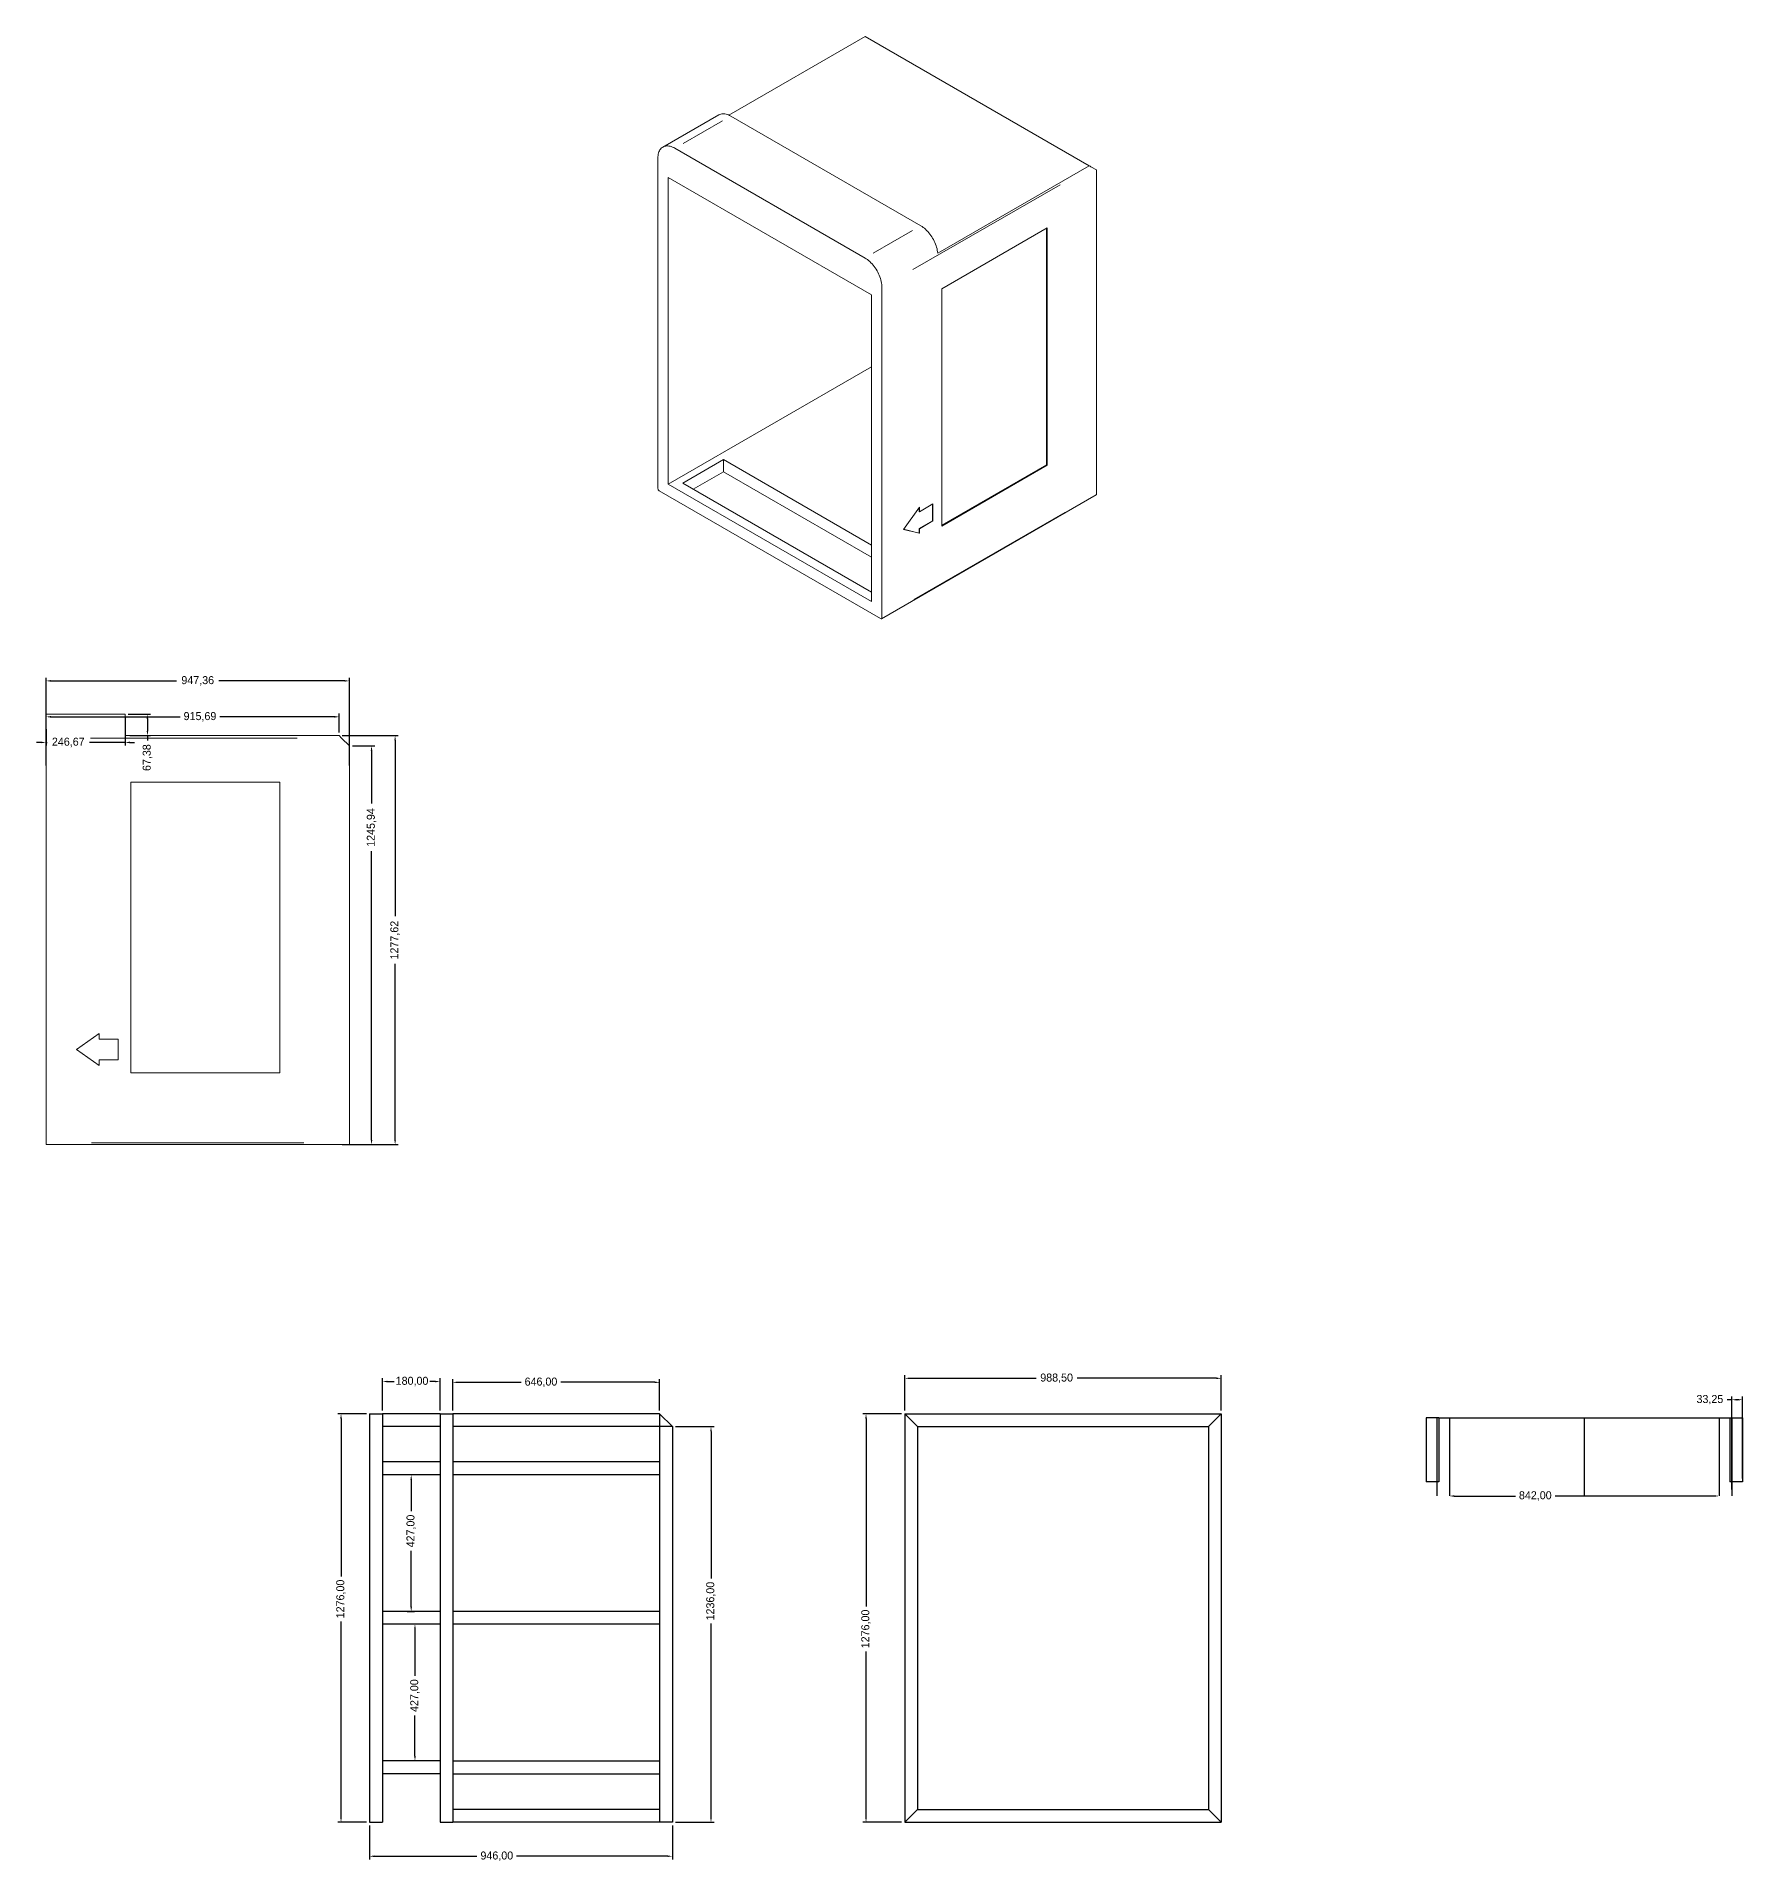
# Model space of a CAD drawing. Header units: millimetres. Extents: x 1539 to 19798, y -4932 to 6751.
# Drawn here: x 5139 to 10468, y 1050 to 6751 of the extents above; entities that cross this region are included whole.
import ezdxf

# ---------------------------------------------------------------- set-up
doc = ezdxf.new("R2010")
doc.units = ezdxf.units.MM
doc.header["$PDSIZE"] = -1
doc.dimstyles.new('ISO-25', dxfattribs={"dimtxt": 2.5, "dimasz": 2.5, "dimexe": 1.25, "dimexo": 0.625, "dimtad": 1, "dimtxsty": 'Standard', "dimcen": 2.5, "dimadec": 0, "dimazin": 0, "dimtfac": 1, "dimtmove": 0, "dimatfit": 3, "dimfxl": 1, "dimarcsym": 0})

# ---------------------------------------------------------------- blocks, each defined once
blk = doc.blocks.new('*D5')
at = {"color": 0, "lineweight": -2}
for p, q in [((5168.9, 4473.1), (5168.9, 4747.8)), ((5183.9, 4737.8), (5576.5, 4737.8)), ((6101.3, 4737.8), (5708.7, 4737.8)), ((6116.3, 4473.1), (6116.3, 4747.8))]:
    blk.add_line(p, q, dxfattribs=at)
at = {"color": 0}
for points in [[(5183.9, 4740.3), (5183.9, 4735.3), (5168.9, 4737.8)], [(6101.3, 4740.3), (6101.3, 4735.3), (6116.3, 4737.8)]]:
    blk.add_solid(points, dxfattribs=at)
at = {"layer": 'Defpoints', "color": 0}
for p in [(6116.3, 4737.8), (5168.9, 4463.1), (6116.3, 4463.1)]:
    blk.add_point(p, dxfattribs=at)
at = {"color": 0, "insert": (5642.6, 4737.8), "char_height": 25, "attachment_point": 5}
blk.add_mtext('947,36', dxfattribs=at)
blk = doc.blocks.new('*D6')
at = {"color": 0, "lineweight": -2}
for p, q in [((6093.9, 4566.7), (6269.2, 4566.7)), ((6259.2, 4551.7), (6259.2, 4002.3)), ((6259.2, 3304.1), (6259.2, 3853.4)), ((6093.9, 3289.1), (6269.2, 3289.1))]:
    blk.add_line(p, q, dxfattribs=at)
at = {"color": 0}
for points in [[(6256.7, 4551.7), (6261.7, 4551.7), (6259.2, 4566.7)], [(6256.7, 3304.1), (6261.7, 3304.1), (6259.2, 3289.1)]]:
    blk.add_solid(points, dxfattribs=at)
at = {"layer": 'Defpoints', "color": 0}
for p in [(6083.9, 4566.7), (6259.2, 4566.7), (6083.9, 3289.1)]:
    blk.add_point(p, dxfattribs=at)
at = {"color": 0, "insert": (6259.2, 3927.9), "char_height": 25, "attachment_point": 5, "rotation": 90}
blk.add_mtext('1277,62', dxfattribs=at)
blk = doc.blocks.new('*D13')
at = {"color": 0, "lineweight": -2}
for p, q in [((5168.9, 4569.1), (5168.9, 4635.5)), ((5183.9, 4625.5), (5587.7, 4625.5)), ((6069.6, 4625.5), (5711.5, 4625.5)), ((6084.6, 4576.7), (6084.6, 4635.5))]:
    blk.add_line(p, q, dxfattribs=at)
at = {"color": 0}
for points in [[(5183.9, 4628), (5183.9, 4623), (5168.9, 4625.5)], [(6069.6, 4628), (6069.6, 4623), (6084.6, 4625.5)]]:
    blk.add_solid(points, dxfattribs=at)
at = {"layer": 'Defpoints', "color": 0}
for p in [(5168.9, 4625.5), (6084.6, 4566.7), (5168.9, 4559.1)]:
    blk.add_point(p, dxfattribs=at)
at = {"color": 0, "insert": (5649.6, 4625.5), "char_height": 25, "attachment_point": 5}
blk.add_mtext('915,69', dxfattribs=at)
blk = doc.blocks.new('*D14')
at = {"color": 0, "lineweight": -2}
for p, q in [((6126.3, 4535), (6195.6, 4535)), ((6185.6, 4520), (6185.6, 4354.3)), ((6185.6, 3304.1), (6185.6, 4205.4)), ((6126.3, 3289.1), (6195.6, 3289.1))]:
    blk.add_line(p, q, dxfattribs=at)
at = {"color": 0}
for points in [[(6183.1, 4520), (6188.1, 4520), (6185.6, 4535)], [(6183.1, 3304.1), (6188.1, 3304.1), (6185.6, 3289.1)]]:
    blk.add_solid(points, dxfattribs=at)
at = {"layer": 'Defpoints', "color": 0}
for p in [(6116.3, 4535), (6185.6, 4535), (6116.3, 3289.1)]:
    blk.add_point(p, dxfattribs=at)
at = {"color": 0, "insert": (6185.6, 4279.8), "char_height": 25, "attachment_point": 5, "rotation": 90}
blk.add_mtext('1245,94', dxfattribs=at)
blk = doc.blocks.new('*D30')
at = {"color": 0, "lineweight": -2}
for p, q in [((5415.6, 4622.4), (5415.6, 4535.5)), ((5168.9, 4586.6), (5168.9, 4535.5)), ((5153.9, 4545.5), (5138.9, 4545.5)), ((5168.9, 4545.5), (5172.1, 4545.5)), ((5415.6, 4545.5), (5304.3, 4545.5)), ((5430.6, 4545.5), (5445.6, 4545.5))]:
    blk.add_line(p, q, dxfattribs=at)
at = {"color": 0}
for points in [[(5153.9, 4548), (5153.9, 4543), (5168.9, 4545.5)], [(5430.6, 4548), (5430.6, 4543), (5415.6, 4545.5)]]:
    blk.add_solid(points, dxfattribs=at)
at = {"layer": 'Defpoints', "color": 0}
for p in [(5415.6, 4632.4), (5168.9, 4596.6), (5168.9, 4545.5)]:
    blk.add_point(p, dxfattribs=at)
at = {"color": 0, "insert": (5238.2, 4545.5), "char_height": 25, "attachment_point": 5}
blk.add_mtext('246,67', dxfattribs=at)
blk = doc.blocks.new('*D31')
at = {"color": 0, "lineweight": -2}
for p, q in [((5425.6, 4634.1), (5495.5, 4634.1)), ((5485.5, 4619.1), (5485.5, 4581.7)), ((5430.3, 4566.7), (5495.5, 4566.7)), ((5485.5, 4566.7), (5485.5, 4551.7))]:
    blk.add_line(p, q, dxfattribs=at)
at = {"color": 0}
for points in [[(5483, 4619.1), (5488, 4619.1), (5485.5, 4634.1)], [(5483, 4581.7), (5488, 4581.7), (5485.5, 4566.7)]]:
    blk.add_solid(points, dxfattribs=at)
at = {"layer": 'Defpoints', "color": 0}
for p in [(5415.6, 4634.1), (5485.5, 4634.1), (5420.3, 4566.7)]:
    blk.add_point(p, dxfattribs=at)
at = {"color": 0, "insert": (5485.5, 4498.1), "char_height": 25, "attachment_point": 5, "rotation": 90}
blk.add_mtext('67,38', dxfattribs=at)
blk = doc.blocks.new('*D39')
at = {"color": 0, "lineweight": -2}
for p, q in [((6309.5, 2242.9), (6309.5, 2144)), ((6309.5, 1845.9), (6309.5, 2020.1)), ((6297.3, 1830.9), (6319.5, 1830.9))]:
    blk.add_line(p, q, dxfattribs=at)
at = {"color": 0}
for points in [[(6307, 2242.9), (6312, 2242.9), (6309.5, 2257.9)], [(6307, 1845.9), (6312, 1845.9), (6309.5, 1830.9)]]:
    blk.add_solid(points, dxfattribs=at)
at = {"layer": 'Defpoints', "color": 0}
for p in [(6309.5, 2257.9), (6309.5, 2257.9), (6287.3, 1830.9)]:
    blk.add_point(p, dxfattribs=at)
at = {"color": 0, "insert": (6309.5, 2082.1), "char_height": 25, "attachment_point": 5, "rotation": 90}
blk.add_mtext('427,00', dxfattribs=at)
blk = doc.blocks.new('*D40')
at = {"color": 0, "lineweight": -2}
for p, q in [((6330.3, 1790.9), (6311.3, 1790.9)), ((6321.3, 1775.9), (6321.3, 1629.9)), ((6321.3, 1378.9), (6321.3, 1506)), ((6330.3, 1363.9), (6311.3, 1363.9))]:
    blk.add_line(p, q, dxfattribs=at)
at = {"color": 0}
for points in [[(6318.8, 1775.9), (6323.8, 1775.9), (6321.3, 1790.9)], [(6318.8, 1378.9), (6323.8, 1378.9), (6321.3, 1363.9)]]:
    blk.add_solid(points, dxfattribs=at)
at = {"layer": 'Defpoints', "color": 0}
for p in [(6321.3, 1790.9), (6340.3, 1790.9), (6340.3, 1363.9)]:
    blk.add_point(p, dxfattribs=at)
at = {"color": 0, "insert": (6321.3, 1567.9), "char_height": 25, "attachment_point": 5, "rotation": 90}
blk.add_mtext('427,00', dxfattribs=at)
blk = doc.blocks.new('*D41')
at = {"color": 0, "lineweight": -2}
for p, q in [((6169.5, 2448.4), (6080.3, 2448.4)), ((6090.3, 2433.4), (6090.3, 1940.1)), ((6090.3, 1187.4), (6090.3, 1799.5)), ((6169.5, 1172.4), (6080.3, 1172.4))]:
    blk.add_line(p, q, dxfattribs=at)
at = {"color": 0}
for points in [[(6087.8, 2433.4), (6092.8, 2433.4), (6090.3, 2448.4)], [(6087.8, 1187.4), (6092.8, 1187.4), (6090.3, 1172.4)]]:
    blk.add_solid(points, dxfattribs=at)
at = {"layer": 'Defpoints', "color": 0}
for p in [(6090.3, 2448.4), (6179.5, 2448.4), (6179.5, 1172.4)]:
    blk.add_point(p, dxfattribs=at)
at = {"color": 0, "insert": (6090.3, 1869.8), "char_height": 25, "attachment_point": 5, "rotation": 90}
blk.add_mtext('1276,00', dxfattribs=at)
blk = doc.blocks.new('*D42')
at = {"color": 0, "lineweight": -2}
for p, q in [((6439.5, 2458.4), (6439.5, 2556.6)), ((6454.5, 2546.6), (6653, 2546.6)), ((7070.5, 2546.6), (6776.9, 2546.6)), ((7085.5, 2458.4), (7085.5, 2556.6))]:
    blk.add_line(p, q, dxfattribs=at)
at = {"color": 0}
for points in [[(6454.5, 2549.1), (6454.5, 2544.1), (6439.5, 2546.6)], [(7070.5, 2549.1), (7070.5, 2544.1), (7085.5, 2546.6)]]:
    blk.add_solid(points, dxfattribs=at)
at = {"layer": 'Defpoints', "color": 0}
for p in [(6439.5, 2546.6), (6439.5, 2448.4), (7085.5, 2448.4)]:
    blk.add_point(p, dxfattribs=at)
at = {"color": 0, "insert": (6714.9, 2546.6), "char_height": 25, "attachment_point": 5}
blk.add_mtext('646,00', dxfattribs=at)
blk = doc.blocks.new('*D43')
at = {"color": 0, "lineweight": -2}
for p, q in [((6179.5, 1162.4), (6179.5, 1056.2)), ((7125.5, 1162.4), (7125.5, 1056.2)), ((6194.5, 1066.2), (6515, 1066.2)), ((7110.5, 1066.2), (6638.9, 1066.2))]:
    blk.add_line(p, q, dxfattribs=at)
at = {"color": 0}
for points in [[(6194.5, 1068.7), (6194.5, 1063.7), (6179.5, 1066.2)], [(7110.5, 1068.7), (7110.5, 1063.7), (7125.5, 1066.2)]]:
    blk.add_solid(points, dxfattribs=at)
at = {"layer": 'Defpoints', "color": 0}
for p in [(6179.5, 1172.4), (7125.5, 1172.4), (6179.5, 1066.2)]:
    blk.add_point(p, dxfattribs=at)
at = {"color": 0, "insert": (6577, 1066.2), "char_height": 25, "attachment_point": 5}
blk.add_mtext('946,00', dxfattribs=at)
blk = doc.blocks.new('*D44')
at = {"color": 0, "lineweight": -2}
for p, q in [((6219.5, 2458.4), (6219.5, 2559.1)), ((6234.5, 2549.1), (6256.4, 2549.1)), ((6384.5, 2549.1), (6367.8, 2549.1)), ((6399.5, 2458.4), (6399.5, 2559.1))]:
    blk.add_line(p, q, dxfattribs=at)
at = {"color": 0}
for points in [[(6234.5, 2551.6), (6234.5, 2546.6), (6219.5, 2549.1)], [(6384.5, 2551.6), (6384.5, 2546.6), (6399.5, 2549.1)]]:
    blk.add_solid(points, dxfattribs=at)
at = {"layer": 'Defpoints', "color": 0}
for p in [(6219.5, 2549.1), (6219.5, 2448.4), (6399.5, 2448.4)]:
    blk.add_point(p, dxfattribs=at)
at = {"color": 0, "insert": (6312.1, 2549.1), "char_height": 25, "attachment_point": 5}
blk.add_mtext('180,00', dxfattribs=at)
blk = doc.blocks.new('*D45')
at = {"color": 0, "lineweight": -2}
for p, q in [((7851.6, 2458.4), (7851.6, 2569.2)), ((8840.1, 2458.4), (8840.1, 2569.2)), ((7866.6, 2559.2), (8261.8, 2559.2)), ((8825.1, 2559.2), (8389.9, 2559.2))]:
    blk.add_line(p, q, dxfattribs=at)
at = {"color": 0}
for points in [[(7866.6, 2561.7), (7866.6, 2556.7), (7851.6, 2559.2)], [(8825.1, 2561.7), (8825.1, 2556.7), (8840.1, 2559.2)]]:
    blk.add_solid(points, dxfattribs=at)
at = {"layer": 'Defpoints', "color": 0}
for p in [(7851.6, 2559.2), (7851.6, 2448.4), (8840.1, 2448.4)]:
    blk.add_point(p, dxfattribs=at)
at = {"color": 0, "insert": (8325.8, 2559.2), "char_height": 25, "attachment_point": 5}
blk.add_mtext('988,50', dxfattribs=at)
blk = doc.blocks.new('*D46')
at = {"color": 0, "lineweight": -2}
for p, q in [((7841.6, 2448.4), (7720.4, 2448.4)), ((7730.4, 2433.4), (7730.4, 1846.5)), ((7730.4, 1187.4), (7730.4, 1705.9)), ((7841.6, 1172.4), (7720.4, 1172.4))]:
    blk.add_line(p, q, dxfattribs=at)
at = {"color": 0}
for points in [[(7727.9, 2433.4), (7732.9, 2433.4), (7730.4, 2448.4)], [(7727.9, 1187.4), (7732.9, 1187.4), (7730.4, 1172.4)]]:
    blk.add_solid(points, dxfattribs=at)
at = {"layer": 'Defpoints', "color": 0}
for p in [(7851.6, 2448.4), (7730.4, 1172.4), (7851.6, 1172.4)]:
    blk.add_point(p, dxfattribs=at)
at = {"color": 0, "insert": (7730.4, 1776.2), "char_height": 25, "attachment_point": 5, "rotation": 90}
blk.add_mtext('1276,00', dxfattribs=at)
blk = doc.blocks.new('*D47')
at = {"color": 0, "lineweight": -2}
for p, q in [((7135.5, 2408.4), (7256.1, 2408.4)), ((7246.1, 2393.4), (7246.1, 1933.4)), ((7246.1, 1187.4), (7246.1, 1792.9)), ((7135.5, 1172.4), (7256.1, 1172.4))]:
    blk.add_line(p, q, dxfattribs=at)
at = {"color": 0}
for points in [[(7243.6, 2393.4), (7248.6, 2393.4), (7246.1, 2408.4)], [(7243.6, 1187.4), (7248.6, 1187.4), (7246.1, 1172.4)]]:
    blk.add_solid(points, dxfattribs=at)
at = {"layer": 'Defpoints', "color": 0}
for p in [(7125.5, 2408.4), (7246.1, 2408.4), (7125.5, 1172.4)]:
    blk.add_point(p, dxfattribs=at)
at = {"color": 0, "insert": (7246.1, 1863.2), "char_height": 25, "attachment_point": 5, "rotation": 90}
blk.add_mtext('1236,00', dxfattribs=at)
blk = doc.blocks.new('*D48')
at = {"color": 0, "lineweight": -2}
for p, q in [((9568.2, 2191.5), (9759.2, 2191.5)), ((10380.2, 2191.5), (9883.1, 2191.5))]:
    blk.add_line(p, q, dxfattribs=at)
at = {"color": 0}
for points in [[(9568.2, 2194), (9568.2, 2189), (9553.2, 2191.5)], [(10380.2, 2194), (10380.2, 2189), (10395.2, 2191.5)]]:
    blk.add_solid(points, dxfattribs=at)
at = {"layer": 'Defpoints', "color": 0}
for p in [(9553.2, 2191.5), (9553.2, 2191.5), (10395.2, 2191.5)]:
    blk.add_point(p, dxfattribs=at)
at = {"color": 0, "insert": (9821.2, 2191.5), "char_height": 25, "attachment_point": 5}
blk.add_mtext('842,00', dxfattribs=at)
blk = doc.blocks.new('*D49')
at = {"color": 0, "lineweight": -2}
for p, q in [((10435.2, 2492.2), (10420.2, 2492.2)), ((10435.2, 2211.9), (10435.2, 2502.2)), ((10453.5, 2492.2), (10450.2, 2492.2)), ((10468.5, 2246.1), (10468.5, 2502.2))]:
    blk.add_line(p, q, dxfattribs=at)
at = {"color": 0}
for points in [[(10450.2, 2494.7), (10450.2, 2489.7), (10435.2, 2492.2)], [(10453.5, 2494.7), (10453.5, 2489.7), (10468.5, 2492.2)]]:
    blk.add_solid(points, dxfattribs=at)
at = {"layer": 'Defpoints', "color": 0}
for p in [(10435.2, 2492.2), (10468.5, 2236.1), (10435.2, 2201.9)]:
    blk.add_point(p, dxfattribs=at)
at = {"color": 0, "insert": (10366.6, 2492.2), "char_height": 25, "attachment_point": 5}
blk.add_mtext('33,25', dxfattribs=at)

msp = doc.modelspace()

# ---------------------------------------------------------------- linework, layer by layer
at = {"color": 7, "linetype": 'Continuous', "lineweight": 15}
for p, q in [((7727.9832, 6750.7301), (7302.2957, 6504.9859)), ((7727.9832, 6750.7301), (8427.4704, 6346.9247)), ((7270.1768, 6505.9101), (7095.7545, 6405.2182)), ((7901.6434, 6159.3056), (7307.6737, 6502.197)), ((7727.2211, 6058.6137), (7133.2514, 6401.5051)), ((7080.2184, 6370.8799), (7080.2184, 5338.7723)), ((7954.4022, 6073.8283), (8427.4704, 6346.9247)), ((8450.1422, 6333.8324), (8433.1312, 6343.6558)), ((8450.1422, 5321.3684), (8450.1422, 6333.8324)), ((7112.7454, 5352.6565), (7112.7454, 6310.4614)), ((7112.7454, 6310.4614), (7747.7272, 5943.8941)), ((8296.6629, 6152.6321), (7967.3064, 5962.4987)), ((8294.3927, 5412.7108), (8294.3927, 6151.3216)), ((8296.6629, 5411.4002), (8296.6629, 6152.6321)), ((7747.7272, 5943.8941), (7747.7272, 4986.0893)), ((7780.2542, 5966.7579), (7780.2542, 4934.6503)), ((7967.3064, 5962.4987), (7967.3064, 5221.2668)), ((7112.7454, 5352.6565), (7747.7272, 5719.2238)), ((7158.2395, 5355.7167), (7285.0183, 5428.9046)), ((7285.0183, 5428.9046), (7747.7272, 5161.7884)), ((7285.0183, 5391.3437), (7285.0183, 5428.9046)), ((7285.0183, 5391.3437), (7190.7717, 5336.9363)), ((7747.7272, 5124.2275), (7285.0183, 5391.3437)), ((7967.3064, 5223.8878), (8294.3927, 5412.7108)), ((7967.3064, 5221.2668), (8296.6629, 5411.4002)), ((8294.3927, 5412.7108), (8296.6629, 5411.4002)), ((7084.4611, 5331.4238), (7776.0115, 4932.2002)), ((7747.7272, 4986.0893), (7112.7454, 5352.6565)), ((7747.7272, 5015.4127), (7158.2395, 5355.7167)), ((7779.0113, 4931.9032), (8448.8993, 5318.6213)), ((7847.2536, 5210.9151), (7897.2643, 5280.5961)), ((7896.0797, 5278.9455), (7896.0797, 5266.9842)), ((7896.0797, 5266.9842), (7897.2643, 5266.3003)), ((7897.2643, 5266.3003), (7939.1856, 5290.5009)), ((7897.2643, 5280.5961), (7897.2643, 5266.3003)), ((7938.001, 5289.817), (7938.001, 5238.1556)), ((7939.1856, 5290.5009), (7939.1856, 5237.4717)), ((7897.2643, 5198.9753), (7847.2536, 5210.9151)), ((7896.0797, 5199.6592), (7847.4993, 5211.2575)), ((7938.001, 5238.1556), (7896.0797, 5213.955)), ((7896.0797, 5213.955), (7896.0797, 5199.6592)), ((7897.2643, 5213.2711), (7896.0797, 5213.955)), ((7897.2643, 5198.9753), (7896.0797, 5199.6592)), ((7939.1856, 5237.4717), (7897.2643, 5213.2711)), ((7897.2643, 5213.2711), (7897.2643, 5198.9753)), ((7939.1856, 5237.4717), (7938.001, 5238.1556)), ((5168.9444, 4559.0754), (5168.9444, 4634.0754)), ((5168.9444, 4634.0754), (5415.6148, 4634.0754)), ((5415.6148, 4566.6932), (6084.6342, 4566.6932)), ((6084.6342, 4566.6932), (6092.252, 4559.0754)), ((5168.9444, 4559.0754), (5168.9444, 3295.0754)), ((6116.3091, 4535.0183), (6092.252, 4559.0754)), ((6116.3091, 3295.0754), (6116.3091, 4535.0183)), ((5899.2566, 4421.6149), (5433.4762, 4421.6149)), ((5433.4762, 4421.6149), (5433.4762, 3513.8441)), ((5899.2566, 3513.8441), (5899.2566, 4421.6149)), ((5263.6959, 3586.043), (5334.4217, 3636.0226)), ((5334.4217, 3636.0226), (5334.4217, 3618.5148)), ((5334.4217, 3618.5148), (5393.7074, 3618.5148)), ((5393.7074, 3618.5148), (5393.7074, 3553.5712)), ((5334.4217, 3536.0634), (5263.6959, 3586.043)), ((5334.4217, 3553.5712), (5334.4217, 3536.0634)), ((5393.7074, 3553.5712), (5334.4217, 3553.5712)), ((5433.4762, 3513.8441), (5899.2566, 3513.8441)), ((5168.9444, 3289.0754), (5168.9444, 3295.0754)), ((6116.3091, 3289.0754), (5168.9444, 3289.0754)), ((6116.3091, 3295.0754), (6116.3091, 3289.0754))]:
    msp.add_line(p, q, dxfattribs=at)
at = {"color": 8, "linetype": 'Continuous', "lineweight": 15}
for p, q in [((7281.8506, 6487.2896), (7159.0746, 6416.4125)), ((8336.473, 6287.8562), (7876.9124, 6022.5575)), ((7753.0443, 6073.5211), (7875.8203, 6144.3982)), ((7879.4308, 4991.9038), (8350.9655, 5264.1149)), ((5953.7559, 4559.0754), (5307.4405, 4559.0754)), ((5311.0491, 3295.0754), (5974.2044, 3295.0754))]:
    msp.add_line(p, q, dxfattribs=at)
for p, q in [((6179.4864, 2448.3725), (6179.4864, 1172.3725)), ((6179.4864, 2448.3725), (6219.4864, 2448.3725)), ((6219.4864, 2448.3725), (6219.4864, 1172.3725)), ((6399.4864, 2448.3725), (6219.4864, 2448.3725)), ((6399.4864, 2408.3725), (6219.4864, 2408.3725)), ((6399.4864, 2448.3725), (6399.4864, 1172.3725)), ((6399.4864, 2448.3725), (6439.4864, 2448.3725)), ((6439.4864, 2448.3725), (6439.4864, 1172.3725)), ((7085.4864, 2448.3725), (6439.4864, 2448.3725)), ((7085.4864, 2408.3725), (6439.4864, 2408.3725)), ((7085.4864, 2448.3725), (7085.4864, 1172.3725)), ((7085.4864, 2448.3725), (7125.4864, 2408.3725)), ((7125.4864, 2408.3725), (7085.4864, 2408.3725)), ((7125.4864, 2408.3725), (7125.4864, 1172.3725)), ((7851.592, 2448.3725), (7851.592, 1172.3725)), ((7851.592, 2448.3725), (7891.592, 2448.3725)), ((7851.592, 2448.3725), (7891.592, 2408.3725)), ((7891.592, 2448.3725), (8820.092, 2448.3725)), ((7891.592, 2408.3725), (7891.592, 1212.3725)), ((7891.592, 2408.3725), (8800.092, 2408.3725)), ((8800.092, 2448.3725), (8840.092, 2448.3725)), ((8800.092, 2408.3725), (8840.092, 2448.3725)), ((8800.092, 2408.3725), (8800.092, 1212.3725)), ((8840.092, 2448.3725), (8840.092, 1172.3725)), ((8840.092, 2448.3725), (8840.092, 1172.3725)), ((9479.9878, 2436.0818), (9479.9878, 2236.0818)), ((9519.9878, 2436.0818), (9479.9878, 2436.0818)), ((9513.2378, 2436.0818), (9513.2378, 2191.5175)), ((9519.9878, 2436.0818), (9519.9878, 2236.0818)), ((9519.9878, 2436.0818), (10428.4878, 2436.0818)), ((9553.2378, 2436.0818), (9553.2378, 2191.5175)), ((9974.2378, 2436.0818), (9974.2378, 2191.5175)), ((10395.2378, 2436.0818), (10395.2378, 2191.5175)), ((10428.4878, 2436.0818), (10428.4878, 2236.0818)), ((10428.4878, 2436.0818), (10468.4878, 2436.0818)), ((10435.2378, 2436.0818), (10435.2378, 2191.5175)), ((10468.4878, 2436.0818), (10468.4878, 2236.0818)), ((6399.4864, 2297.8725), (6219.4864, 2297.8725)), ((7085.4864, 2297.8725), (6439.4864, 2297.8725)), ((6399.4864, 2257.8725), (6219.4864, 2257.8725)), ((7085.4864, 2257.8725), (6439.4864, 2257.8725)), ((9519.9878, 2236.0818), (9479.9878, 2236.0818)), ((10468.4878, 2236.0818), (10428.4878, 2236.0818)), ((6399.4864, 1830.8725), (6219.4864, 1830.8725)), ((7085.4864, 1830.8725), (6439.4864, 1830.8725)), ((6399.4864, 1790.8725), (6219.4864, 1790.8725)), ((7085.4864, 1790.8725), (6439.4864, 1790.8725)), ((6399.4864, 1363.8725), (6219.4864, 1363.8725)), ((6399.4864, 1323.8725), (6219.4864, 1323.8725)), ((7085.4864, 1362.8725), (6439.4864, 1362.8725)), ((7085.4864, 1322.8725), (6439.4864, 1322.8725)), ((7085.4864, 1212.3725), (6439.4864, 1212.3725)), ((7851.592, 1172.3725), (7891.592, 1212.3725)), ((7891.592, 1212.3725), (8800.092, 1212.3725)), ((8800.092, 1212.3725), (8840.092, 1172.3725)), ((6179.4864, 1172.3725), (6219.4864, 1172.3725)), ((6399.4864, 1172.3725), (6439.4864, 1172.3725)), ((7085.4864, 1172.3725), (6439.4864, 1172.3725)), ((7125.4864, 1172.3725), (7085.4864, 1172.3725)), ((7851.592, 1172.3725), (7891.592, 1172.3725)), ((7891.592, 1172.3725), (8820.092, 1172.3725)), ((8800.092, 1172.3725), (8840.092, 1172.3725))]:
    msp.add_line(p, q)
at = {"color": 7, "linetype": 'Continuous', "lineweight": 15, "flags": 128}
for points in [[(7270.1768, 6505.9101), (7270.7745, 6506.2443), (7273.5273, 6507.5259), (7276.4471, 6508.4819), (7279.5196, 6509.1076), (7282.7298, 6509.3999), (7286.0621, 6509.3574), (7289.5001, 6508.9803), (7293.027, 6508.2704), (7296.6255, 6507.2313), (7300.2781, 6505.868), (7303.9669, 6504.1871), (7307.6737, 6502.197)], [(7133.2514, 6401.5051), (7129.4681, 6403.5332), (7125.7041, 6405.2388), (7121.9785, 6406.6133), (7118.3103, 6407.6498), (7114.7183, 6408.3428), (7111.2207, 6408.689), (7107.8354, 6408.6865), (7104.5796, 6408.3353), (7101.47, 6407.6372), (7098.5222, 6406.5959), (7095.7514, 6405.2165), (7093.1718, 6403.5061), (7090.7963, 6401.4735), (7088.6372, 6399.1289), (7086.7055, 6396.4845), (7085.0109, 6393.5535), (7083.5622, 6390.351), (7082.3667, 6386.8932), (7081.4304, 6383.1978), (7080.7582, 6379.2837), (7080.3536, 6375.1707), (7080.2184, 6370.8799)], [(7901.6434, 6159.3056), (7905.3503, 6157.0158), (7909.0391, 6154.4377), (7912.6917, 6151.5839), (7916.2902, 6148.4682), (7919.8171, 6145.106), (7923.2551, 6141.5137), (7926.5873, 6137.7089), (7929.7976, 6133.7101), (7932.8701, 6129.537), (7935.7899, 6125.2099), (7938.5426, 6120.75), (7941.1149, 6116.1792), (7943.4941, 6111.5197), (7945.6685, 6106.7944), (7947.6276, 6102.0265), (7949.3617, 6097.2391), (7950.8625, 6092.4558), (7952.1224, 6087.6999), (7953.1355, 6082.9948), (7953.8966, 6078.3633), (7954.4022, 6073.8283)], [(7780.2542, 5966.7579), (7780.119, 5971.2047), (7779.7144, 5975.7849), (7779.0422, 5980.4751), (7778.1059, 5985.2515), (7776.9104, 5990.0895), (7775.4617, 5994.9647), (7773.7671, 5999.8522), (7771.8354, 6004.7271), (7769.6763, 6009.5644), (7767.3008, 6014.3397), (7764.7211, 6019.0285), (7761.9504, 6023.6069), (7759.0026, 6028.0517), (7755.893, 6032.3401), (7752.6372, 6036.4504), (7749.2519, 6040.3615), (7745.7543, 6044.0535), (7742.1623, 6047.5077), (7738.4941, 6050.7064), (7734.7685, 6053.6334), (7731.0045, 6056.2736), (7727.2211, 6058.6137)], [(5415.6148, 4634.0754), (5415.6148, 4633.892), (5415.6148, 4633.3426), (5415.6148, 4632.4299), (5415.6148, 4631.1583), (5415.6148, 4629.5342), (5415.6148, 4627.5654), (5415.6148, 4625.2616), (5415.6148, 4622.634), (5415.6148, 4619.6955), (5415.6148, 4616.4604), (5415.6148, 4612.9447), (5415.6148, 4609.1654), (5415.6148, 4605.1411), (5415.6148, 4600.8915), (5415.6148, 4596.4374), (5415.6148, 4591.8004), (5415.6148, 4587.0034), (5415.6148, 4582.0698), (5415.6148, 4577.0237), (5415.6148, 4571.8898), (5415.6148, 4566.6932)]]:
    msp.add_lwpolyline(points, dxfattribs=at)
at = {"color": 7, "linetype": 'Continuous', "lineweight": 15}
for centre, radius, start, end in [((7089.4297, 5339.1914), 9.2208, 182.6054785, 237.3945217), ((8447.2881, 5321.005), 2.8772, 304.0563508, 7.2558296), ((7777.6677, 4934.2307), 2.6203, 230.7967148, 9.214037)]:
    msp.add_arc(centre, radius, start, end, dxfattribs=at)
msp.add_ellipse((8380.0982, 6374.2711), major_axis=(75, -43.3036), ratio=0.000070373, start_param=0.78542132, end_param=0.887184543, dxfattribs=at)

# ---------------------------------------------------------------- dimensions: what is measured, and where the dimension line sits
dim = msp.add_linear_dim(base=(6116.3091, 4737.7789), p1=(5168.9444, 4463.1349), p2=(6116.3091, 4463.1349), dimstyle='ISO-25', override={"dimtxt": 25, "dimasz": 15, "dimexe": 10, "dimexo": 10, "dimgap": 1.524, "dimtad": 0, "dimzin": 0, "dimadec": 2, "dimtzin": 0})
dim.commit()
dim.dimension.update_dxf_attribs({"geometry": '*D5', "text_midpoint": (5642.6267, 4737.7789)})
for base, p1, p2, picture, middle in [((5168.9444, 4545.5084), (5415.6148, 4632.4299), (5168.9444, 4596.5754), '*D30', (5238.2403, 4545.5084)), ((5168.9444, 4625.4759), (6084.6342, 4566.6932), (5168.9444, 4559.0754), '*D13', (5649.6075, 4625.4759)), ((6219.4864, 2549.0907), (6399.4864, 2448.3725), (6219.4864, 2448.3725), '*D44', (6312.1227, 2549.0907)), ((7851.592, 2559.19), (8840.092, 2448.3725), (7851.592, 2448.3725), '*D45', (8325.8498, 2559.19)), ((6439.4864, 2546.5967), (7085.4864, 2448.3725), (6439.4864, 2448.3725), '*D42', (6714.9155, 2546.5967)), ((10435.2378, 2492.2225), (10468.4878, 2236.0818), (10435.2378, 2201.8796), '*D49', (10366.6305, 2492.2225)), ((9553.2378, 2191.5175), (10395.2378, 2191.5175), (9553.2378, 2191.5175), '*D48', (9821.1592, 2191.5175)), ((6179.4864, 1066.1647), (7125.4864, 1172.3725), (6179.4864, 1172.3725), '*D43', (6576.9811, 1066.1647))]:
    dim = msp.add_linear_dim(base=base, p1=p1, p2=p2, dimstyle='ISO-25', override={"dimtxt": 25, "dimasz": 15, "dimexe": 10, "dimexo": 10, "dimgap": 1.524, "dimtad": 0, "dimzin": 0, "dimadec": 2, "dimtzin": 0})
    dim.commit()
    dim.dimension.update_dxf_attribs({"geometry": picture, "text_midpoint": middle, "dimtype": 160})
for base, p1, p2, picture, middle in [((5485.4551, 4634.0754), (5420.3291, 4566.6932), (5415.6148, 4634.0754), '*D31', (5485.4551, 4498.0859)), ((6185.5628, 4535.0183), (6116.3091, 3289.0754), (6116.3091, 4535.0183), '*D14', (6185.5628, 4279.8281)), ((6090.3063, 2448.3725), (6179.4864, 1172.3725), (6179.4864, 2448.3725), '*D41', (6090.3063, 1869.8074)), ((7246.1094, 2408.3725), (7125.4864, 1172.3725), (7125.4864, 2408.3725), '*D47', (7246.1094, 1863.1731)), ((7730.4491, 1172.3725), (7851.592, 2448.3725), (7851.592, 1172.3725), '*D46', (7730.4491, 1776.2119)), ((6309.4864, 2257.8725), (6287.2667, 1830.8725), (6309.4864, 2257.8725), '*D39', (6309.4864, 2082.0653)), ((6321.2579, 1790.8725), (6340.2749, 1363.8725), (6340.2749, 1790.8725), '*D40', (6321.2579, 1567.9311))]:
    dim = msp.add_linear_dim(base=base, p1=p1, p2=p2, angle=90, dimstyle='ISO-25', override={"dimtxt": 25, "dimasz": 15, "dimexe": 10, "dimexo": 10, "dimgap": 1.524, "dimtad": 0, "dimzin": 0, "dimadec": 2, "dimtzin": 0})
    dim.commit()
    dim.dimension.update_dxf_attribs({"geometry": picture, "text_midpoint": middle, "dimtype": 160})
dim = msp.add_linear_dim(base=(6259.1601, 4566.6932), p1=(6083.871, 3289.0754), p2=(6083.871, 4566.6932), angle=90, dimstyle='ISO-25', override={"dimtxt": 25, "dimasz": 15, "dimexe": 10, "dimexo": 10, "dimgap": 1.524, "dimtad": 0, "dimzin": 0, "dimadec": 2, "dimtzin": 0})
dim.commit()
dim.dimension.update_dxf_attribs({"geometry": '*D6', "text_midpoint": (6259.1601, 3927.8843)})

doc.saveas('drawing.dxf')
